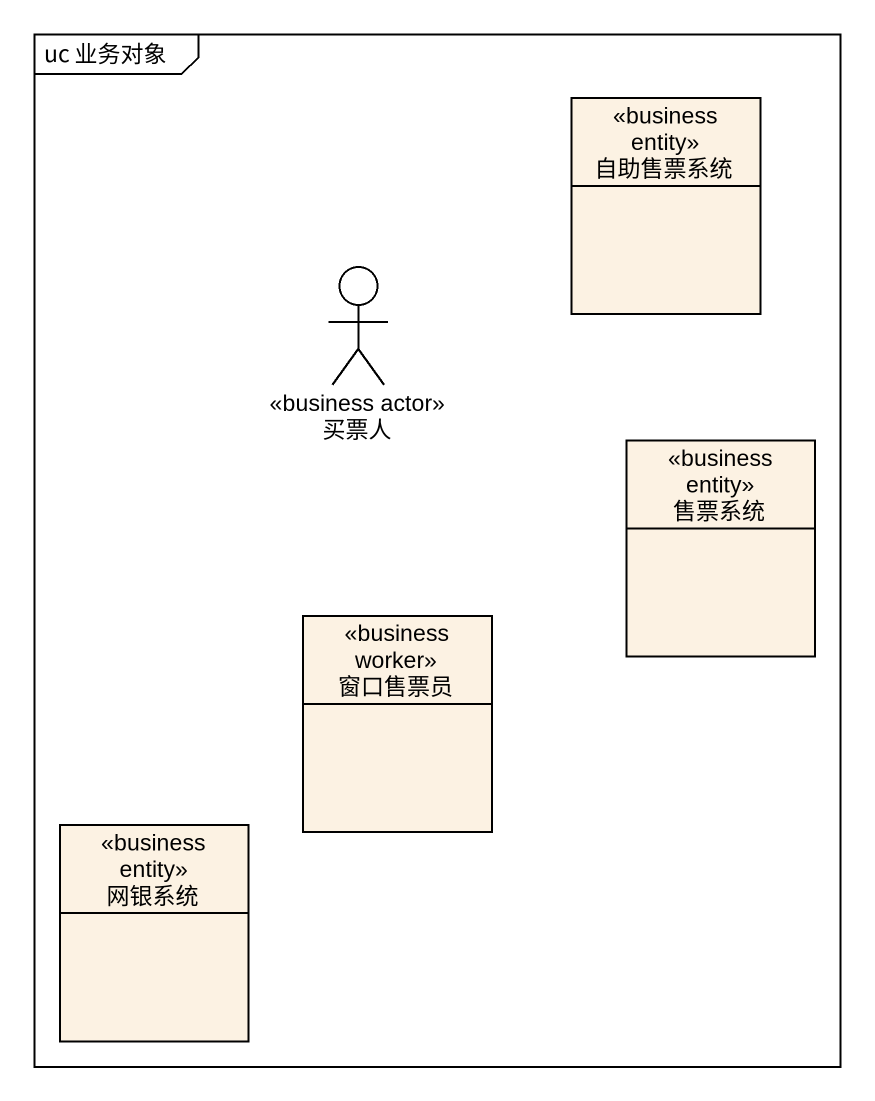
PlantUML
@startuml
mainframe uc 业务对象
allowmixing
hide circle
hide empty members
class 自助售票系统 <<business entity>>
actor 买票人 <<business actor>>
class 售票系统 <<business entity>>
class 窗口售票员 <<business worker>>
class 网银系统 <<business entity>>
@enduml
